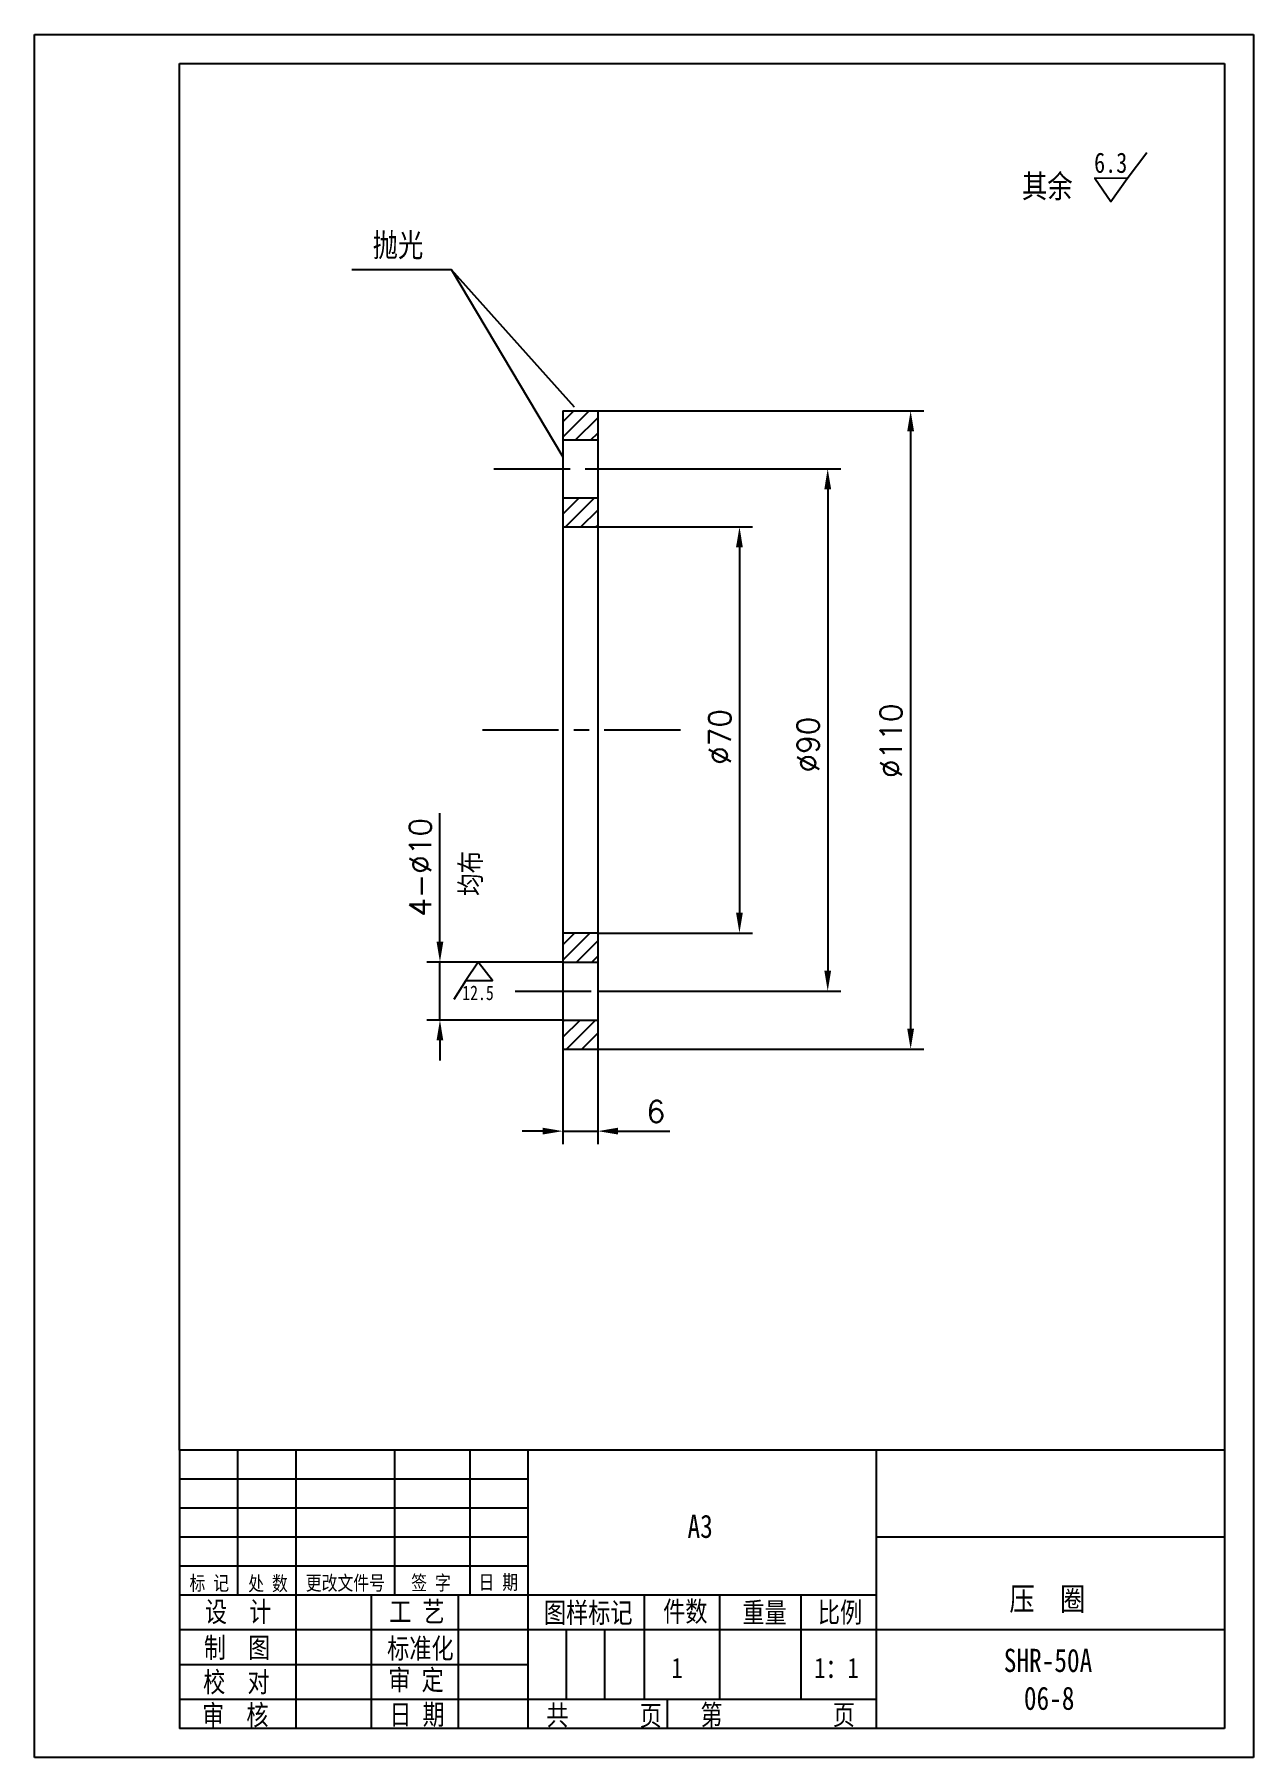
# Model space of a CAD drawing. Extents: x 338 to 548, y 125 to 422.
import ezdxf

# ---------------------------------------------------------------- set-up
doc = ezdxf.new("R2010")
doc.units = 0
doc.header["$LTSCALE"] = 10.5
doc.header["$MEASUREMENT"] = 0
doc.linetypes.add('CENTER', pattern=[2, 1.25, -0.25, 0.25, -0.25])
doc.layers.get('0').update_dxf_attribs({"color": 2, "linetype": 'CONTINUOUS'})
doc.layers.get('DEFPOINTS').update_dxf_attribs({"linetype": 'CONTINUOUS'})
doc.layers.add('PART', color=3, linetype='CONTINUOUS')
doc.layers.add('SMPEN_THICK', color=7, linetype='CONTINUOUS')
doc.styles.add('HZDX', font='', dxfattribs={"width": 0.8, "height": 7.5})
doc.styles.get("Standard").update_dxf_attribs({"font": 'txt', "height": 3.75, "bigfont": 'hzfs'})
doc.styles.get('HZDX').set_extended_font_data('SimSun')
doc.dimstyles.get("Standard").update_dxf_attribs({"dimtxt": 0.18, "dimasz": 0.18, "dimexe": 0.18, "dimexo": 0.0625, "dimgap": 0.09, "dimtad": 0, "dimtih": 1, "dimtoh": 1, "dimdec": 4, "dimzin": 0, "dimdsep": 46, "dimtxsty": 'Standard', "dimcen": 0.09, "dimadec": 0, "dimazin": 0, "dimtfac": 1, "dimtdec": 4, "dimtofl": 0, "dimtmove": 0, "dimatfit": 3, "dimfxl": 1, "dimtolj": 1, "dimtzin": 0, "dimarcsym": 0})

# ---------------------------------------------------------------- blocks, each defined once
blk = doc.blocks.new('*D4')
at = {"color": 2, "linetype": 'ByBlock', "transparency": 16777216}
for p, q in [((435.31, 336.94), (461.97, 336.94)), ((459.72, 333.44), (459.72, 270.44)), ((435.31, 266.94), (461.97, 266.94))]:
    blk.add_line(p, q, dxfattribs=at)
for points in [[(459.13, 333.44), (460.3, 333.44), (459.72, 336.94)], [(459.13, 270.44), (460.3, 270.44), (459.72, 266.94)]]:
    blk.add_solid(points, dxfattribs=at)
at = {"layer": 'DEFPOINTS', "color": 0, "linetype": 'ByBlock', "transparency": 16777216}
for p in [(435.31, 336.94), (435.31, 266.94), (459.72, 266.94)]:
    blk.add_point(p, dxfattribs=at)
at = {"color": 2, "linetype": 'ByBlock', "transparency": 16777216, "insert": (456.34, 300.74), "char_height": 3.75, "attachment_point": 5, "rotation": 90}
blk.add_mtext('\\A1;∅70', dxfattribs=at)
blk = doc.blocks.new('*D5')
at = {"color": 2, "linetype": 'ByBlock', "transparency": 16777216}
for p, q in [((435.31, 346.94), (477.17, 346.94)), ((474.92, 343.44), (474.92, 260.44)), ((435.31, 256.94), (477.17, 256.94))]:
    blk.add_line(p, q, dxfattribs=at)
for points in [[(474.34, 343.44), (475.51, 343.44), (474.92, 346.94)], [(474.34, 260.44), (475.51, 260.44), (474.92, 256.94)]]:
    blk.add_solid(points, dxfattribs=at)
at = {"layer": 'DEFPOINTS', "color": 0, "linetype": 'ByBlock', "transparency": 16777216}
for p in [(435.31, 346.94), (435.31, 256.94), (474.92, 256.94)]:
    blk.add_point(p, dxfattribs=at)
at = {"color": 2, "linetype": 'ByBlock', "transparency": 16777216, "insert": (471.55, 299.42), "char_height": 3.75, "attachment_point": 5, "rotation": 90}
blk.add_mtext('\\A1;∅90', dxfattribs=at)
blk = doc.blocks.new('*D6')
at = {"color": 2, "linetype": 'ByBlock', "transparency": 16777216}
for p, q in [((435.31, 356.94), (491.46, 356.94)), ((489.21, 353.44), (489.21, 250.44)), ((435.31, 246.94), (491.46, 246.94))]:
    blk.add_line(p, q, dxfattribs=at)
for points in [[(488.62, 353.44), (489.79, 353.44), (489.21, 356.94)], [(488.62, 250.44), (489.79, 250.44), (489.21, 246.94)]]:
    blk.add_solid(points, dxfattribs=at)
at = {"layer": 'DEFPOINTS', "color": 0, "linetype": 'ByBlock', "transparency": 16777216}
for p in [(435.31, 356.94), (435.31, 246.94), (489.21, 246.94)]:
    blk.add_point(p, dxfattribs=at)
at = {"color": 2, "linetype": 'ByBlock', "transparency": 16777216, "insert": (485.83, 300.07), "char_height": 3.75, "attachment_point": 5, "rotation": 90}
blk.add_mtext('\\A1;∅110', dxfattribs=at)
blk = doc.blocks.new('*D7')
at = {"color": 2, "linetype": 'ByBlock', "transparency": 16777216}
for p, q in [((429.31, 234.44), (429.31, 218.04)), ((435.31, 234.44), (435.31, 218.04)), ((425.81, 220.29), (422.31, 220.29)), ((429.31, 220.29), (435.31, 220.29)), ((438.81, 220.29), (447.75, 220.29))]:
    blk.add_line(p, q, dxfattribs=at)
for points in [[(425.81, 220.88), (425.81, 219.71), (429.31, 220.29)], [(438.81, 220.88), (438.81, 219.71), (435.31, 220.29)]]:
    blk.add_solid(points, dxfattribs=at)
at = {"layer": 'DEFPOINTS', "color": 0, "linetype": 'ByBlock', "transparency": 16777216}
for p in [(429.31, 234.44), (435.31, 234.44), (435.31, 220.29)]:
    blk.add_point(p, dxfattribs=at)
at = {"color": 2, "linetype": 'ByBlock', "transparency": 16777216, "insert": (445.31, 223.67), "char_height": 3.75, "attachment_point": 5}
blk.add_mtext('\\A1;6', dxfattribs=at)
blk = doc.blocks.new('*D8')
at = {"color": 2, "linetype": 'ByBlock', "transparency": 16777216}
for p, q in [((408.12, 265.44), (408.12, 287.57)), ((429.31, 261.94), (405.87, 261.94)), ((408.12, 251.94), (408.12, 261.94)), ((429.31, 251.94), (405.87, 251.94)), ((408.12, 248.44), (408.12, 244.94))]:
    blk.add_line(p, q, dxfattribs=at)
for points in [[(407.54, 265.44), (408.7, 265.44), (408.12, 261.94)], [(407.54, 248.44), (408.7, 248.44), (408.12, 251.94)]]:
    blk.add_solid(points, dxfattribs=at)
at = {"layer": 'DEFPOINTS', "color": 0, "linetype": 'ByBlock', "transparency": 16777216}
for p in [(429.31, 261.94), (408.12, 251.94), (429.31, 251.94)]:
    blk.add_point(p, dxfattribs=at)
at = {"color": 2, "linetype": 'ByBlock', "transparency": 16777216, "insert": (404.74, 278.26), "char_height": 3.75, "attachment_point": 5, "rotation": 90}
blk.add_mtext('\\A1;4-∅10', dxfattribs=at)

msp = doc.modelspace()

# ---------------------------------------------------------------- hatches: boundary and pattern name
at = {"layer": 'SMPEN_THICK'}
h = msp.add_hatch(dxfattribs=at)
h.set_pattern_fill('ANSI31', color=256, scale=15, style=0)
h.paths.add_polyline_path([(435.30872, 356.94265), (429.30872, 356.94265), (429.30872, 351.94265), (435.30872, 351.94265)])
h.paths.add_polyline_path([(435.30872, 341.94265), (429.30872, 341.94265), (429.30872, 336.94265), (435.30872, 336.94265)])
h.paths.add_polyline_path([(435.30872, 266.94265), (429.30872, 266.94265), (429.30872, 261.94265), (435.30872, 261.94265)])
h.paths.add_polyline_path([(435.30872, 251.94265), (429.30872, 251.94265), (429.30872, 246.94265), (435.30872, 246.94265)])

# ---------------------------------------------------------------- linework, layer by layer
at = {"layer": 'PART', "linetype": 'Continuous'}
for p, q in [((338.27444, 421.82003), (548.27444, 421.82003)), ((548.27444, 421.82003), (548.27444, 124.82003)), ((543.27444, 177.82003), (363.27444, 177.82003)), ((373.27444, 177.82003), (373.27444, 152.82003)), ((383.27444, 177.82003), (383.27444, 129.82003)), ((400.27444, 177.82003), (400.27444, 152.82003)), ((413.27444, 177.82003), (413.27444, 152.82003)), ((423.27444, 177.82003), (423.27444, 129.82003)), ((483.27444, 177.82003), (483.27444, 129.82003)), ((543.27444, 162.82003), (483.27444, 162.82003)), ((396.27444, 152.82003), (396.27444, 129.82003)), ((411.27444, 152.82003), (411.27444, 129.82003)), ((443.27444, 152.82003), (443.27444, 134.82003)), ((456.27444, 152.82003), (456.27444, 134.82003)), ((470.27444, 152.82003), (470.27444, 134.82003)), ((429.87444, 146.82003), (429.87444, 134.82003)), ((436.47444, 146.82003), (436.47444, 134.82003)), ((543.27444, 146.82003), (483.27444, 146.82003)), ((447.27444, 134.82003), (447.27444, 129.82003)), ((548.27444, 124.82003), (338.27444, 124.82003))]:
    msp.add_line(p, q, dxfattribs=at)
at = {"layer": 'PART', "color": 5, "linetype": 'Continuous'}
for p, q in [((363.27444, 416.82003), (543.27444, 416.82003)), ((543.27444, 416.82003), (543.27444, 129.82003)), ((429.30872, 356.94265), (429.30872, 246.94265)), ((429.30872, 356.94265), (435.30872, 356.94265)), ((435.30872, 356.94265), (435.30872, 246.94265)), ((429.30872, 351.94265), (435.30872, 351.94265)), ((429.30872, 341.94265), (435.30872, 341.94265)), ((429.30872, 336.94265), (435.30872, 336.94265)), ((429.30872, 266.94265), (435.30872, 266.94265)), ((429.30872, 261.94265), (435.30872, 261.94265)), ((429.30872, 251.94265), (435.30872, 251.94265)), ((429.30872, 246.94265), (435.30872, 246.94265)), ((363.27444, 177.82003), (363.27444, 129.82003)), ((543.27444, 129.82003), (363.27444, 129.82003))]:
    msp.add_line(p, q, dxfattribs=at)
at = {"layer": 'SMPEN_THICK', "color": 3}
msp.add_line((338.27444, 124.82003), (338.27444, 421.82003), dxfattribs=at)
at = {"layer": 'SMPEN_THICK', "color": 5}
msp.add_line((363.27444, 177.82003), (363.27444, 416.82003), dxfattribs=at)
at = {"layer": 'SMPEN_THICK'}
for p, q in [((526.4861, 396.99985), (529.90922, 401.48369)), ((410.13754, 381.24326), (392.94959, 381.24326)), ((431.29194, 357.60327), (410.13754, 381.24326)), ((410.13754, 381.24326), (429.30872, 349.01515)), ((412.59225, 258.75878), (410.49212, 255.50437)), ((423.27444, 172.82003), (363.27444, 172.82003)), ((423.27444, 167.82003), (363.27444, 167.82003)), ((423.27444, 162.82003), (363.27444, 162.82003)), ((423.27444, 157.82003), (363.27444, 157.82003)), ((483.27444, 152.82003), (363.27444, 152.82003)), ((483.27444, 146.82003), (363.27444, 146.82003)), ((423.27444, 140.82003), (363.27444, 140.82003)), ((483.27444, 134.82003), (363.27444, 134.82003))]:
    msp.add_line(p, q, dxfattribs=at)
at = {"layer": 'SMPEN_THICK', "linetype": 'CENTER'}
for p, q in [((417.40937, 346.94265), (445.22484, 346.94265)), ((415.42614, 301.94265), (451.12419, 301.94265)), ((421.06268, 256.94265), (447.86914, 256.94265))]:
    msp.add_line(p, q, dxfattribs=at)
at = {"layer": 'SMPEN_THICK'}
for points in [[(526.4861, 396.99985), (520.95105, 397.02994), (523.67617, 393.01135)], [(412.59225, 258.75878), (417.17014, 258.75683), (414.73098, 261.90992)]]:
    msp.add_lwpolyline(points, close=True, dxfattribs=at)

# ---------------------------------------------------------------- texts
at = {"layer": 'SMPEN_THICK', "style": 'HZDX', "width": 0.8}
for s, height, p in [('6.3', 3.5, (520.81474, 397.96422)), ('其余', 4, (508.38033, 393.66447)), ('抛光', 4, (396.53029, 383.51031)), ('12.5', 2.5, (411.95549, 255.38216)), ('A3', 4, (450.77284, 162.6778)), ('标 记', 2.5, (364.97826, 153.64367)), ('处 数', 2.5, (375.10239, 153.56361)), ('更改文件号', 2.5, (385.01027, 153.65747)), ('签 字', 2.5, (403.17325, 153.68188)), ('日 期', 2.5, (414.77054, 153.79013)), ('压  圈', 4, (506.21636, 150.16169)), ('设  计', 3.5, (367.63513, 148.20193)), ('工 艺', 3.5, (399.38787, 148.21317)), ('图样标记', 3.5, (426.03251, 148.04075)), ('件数', 3.5, (446.5752, 148.24653)), ('重量', 3.5, (460.22055, 148.06358)), ('比例', 3.5, (473.22546, 148.0864)), ('制  图', 3.5, (367.45209, 142.01682)), ('标准化', 3.5, (399.0218, 141.87952)), ('SHR-50A', 4, (505.2539, 139.56299)), ('校  对', 3.5, (367.32632, 136.09471)), ('审 定', 3.5, (399.22767, 136.44901)), (' 1', 3.5, (446.11091, 138.50918)), ('1：1', 3.5, (472.61863, 138.50918)), ('06-8', 4, (508.71866, 133.03939)), ('审  核', 3.5, (367.14329, 130.4012)), ('日 期', 3.5, (399.39559, 130.47949)), ('共', 3.5, (426.46708, 130.38855)), ('页', 3.5, (442.52631, 130.30849)), ('第', 3.5, (453.00317, 130.4342)), ('页', 3.5, (475.79989, 130.4342))]:
    msp.add_text(s, height=height, dxfattribs=at).set_placement(p)
msp.add_text('均布', height=3.55, rotation=90, dxfattribs=at).set_placement((415.13961, 273.35289))

# ---------------------------------------------------------------- dimensions: what is measured, and where the dimension line sits
at = {"layer": 'SMPEN_THICK'}
for base, p1, p2, text, picture, middle in [((489.20559, 246.94265), (435.30872, 356.94265), (435.30872, 246.94265), '%%c<>', '*D6', (489.20559, 300.06836)), ((474.92289, 256.94265), (435.30872, 346.94265), (435.30872, 256.94265), '%%c<>', '*D5', (474.92289, 299.41643)), ((459.71817, 266.94265), (435.30872, 336.94265), (435.30872, 266.94265), '%%c<>', '*D4', (459.71817, 300.73768)), ((408.11953, 251.94265), (429.30872, 261.94265), (429.30872, 251.94265), '4-%%c<>', '*D8', (408.11953, 278.25515))]:
    dim = msp.add_linear_dim(base=base, p1=p1, p2=p2, angle=90, text=text, dimstyle='Standard', override={"dimtxt": 5, "dimasz": 3.5, "dimexe": 2.25, "dimexo": 0, "dimgap": 1.5, "dimtad": 1, "dimtih": 0, "dimtoh": 0, "dimzin": 8, "dimclrd": 2, "dimclre": 2, "dimclrt": 2, "dimtm": 0.115, "dimtfac": 0.66667, "dimtofl": 1, "dimatfit": 1, "dimtvp": 5, "dimtzin": 8}, dxfattribs=at)
    dim.commit()
    dim.dimension.update_dxf_attribs({"geometry": picture, "text_midpoint": middle, "dimtype": 160})
dim = msp.add_linear_dim(base=(435.30872, 232.79438), p1=(429.30872, 246.94265), p2=(435.30872, 246.94265), dimstyle='Standard', override={"dimtxt": 5, "dimasz": 3.5, "dimexe": 2.25, "dimexo": 0, "dimgap": 1.5, "dimtad": 1, "dimtih": 0, "dimtoh": 0, "dimzin": 8, "dimclrd": 2, "dimclre": 2, "dimclrt": 2, "dimtm": 0.115, "dimtfac": 0.66667, "dimtofl": 1, "dimatfit": 1, "dimtvp": 5, "dimtzin": 8}, dxfattribs=at)
dim.commit()
dim.dimension.update_dxf_attribs({"geometry": '*D7', "text_midpoint": (445.30872, 232.79438), "dimtype": 160, "insert": (0, 12.5)})

doc.saveas('drawing.dxf')
